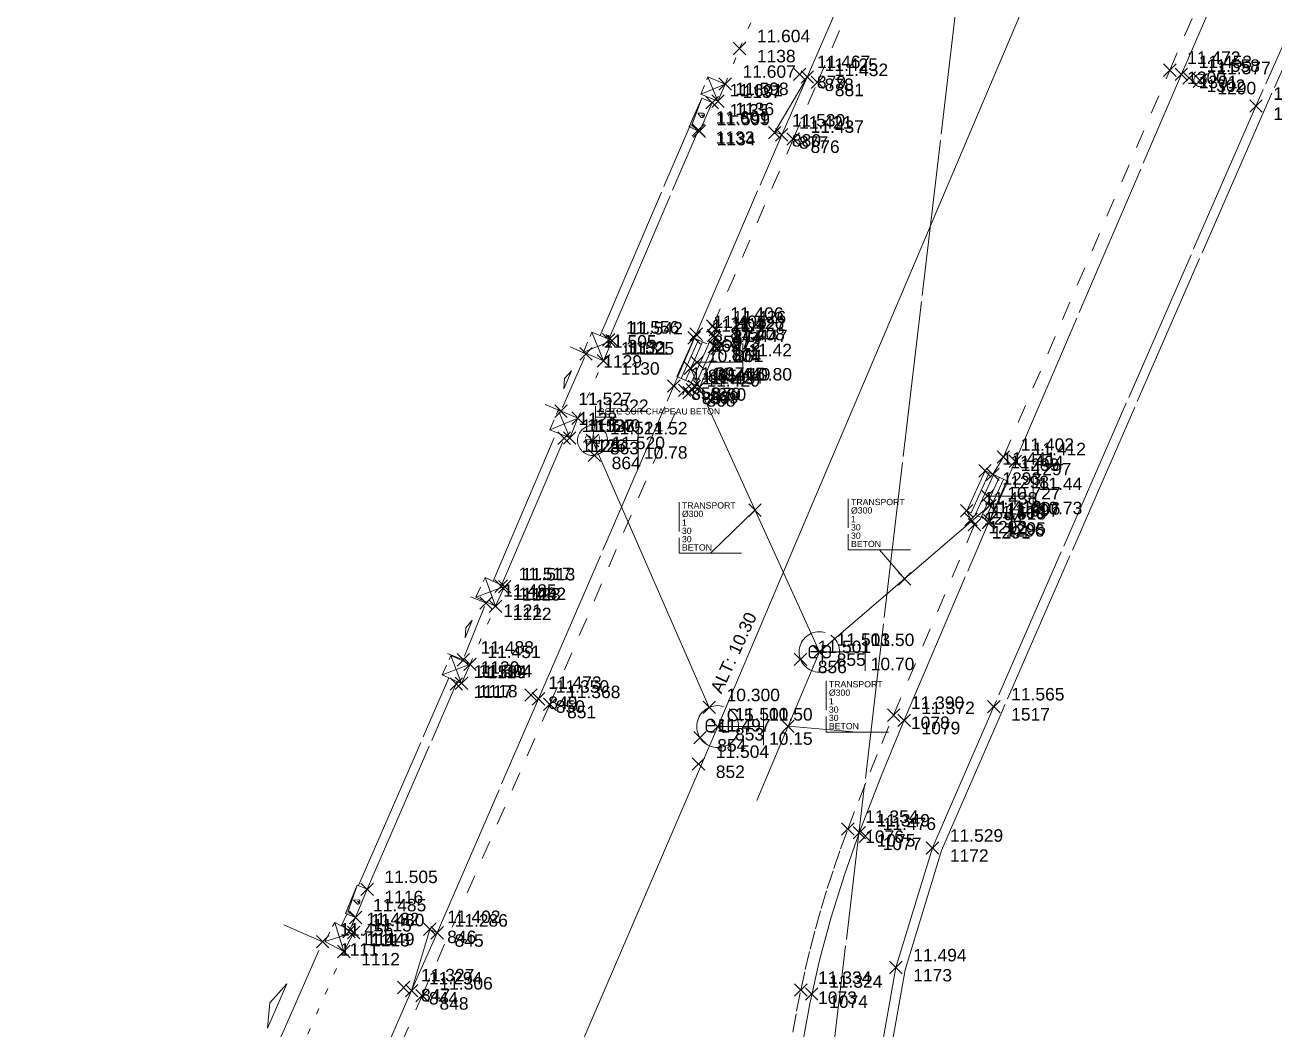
# Model space of a CAD drawing. Header units: metres. Extents: x 1224602 to 1224842, y 7187490 to 7187733.
# Drawn here: x 1224708.52 to 1224728.54, y 7187619.05 to 7187635.15 of the extents above; entities that cross this region are included whole.
import ezdxf
from ezdxf.enums import TextEntityAlignment as Align

# ---------------------------------------------------------------- set-up
doc = ezdxf.new("R2010")
doc.units = ezdxf.units.M
doc.header["$PDMODE"] = 3
doc.header["$PDSIZE"] = 0.1
for name, pattern in [('LL_0822', [2.5, 2.5, 0]), ('LL_0824', [0.35, 0.1, -0.25]), ('LL_0829', [0.6, 0.3, -0.3]), ('SL_1146', [2.5, 2.5, 0]), ('Socle_Continu', [2.5, 2.5, 0]), ('YL_2901', [2.5, 2.5, 0])]:
    doc.linetypes.add(name, pattern=pattern)
for name, color, linetype, lineweight in [('CLOTU_SCS', 212, 'Socle_Continu', 13), ('EAUPO_SCS', 140, 'Socle_Continu', 13), ('GAZFL_SCS', 40, 'Socle_Continu', 13), ('SIGTA_SCI', 7, 'Socle_Continu', 13), ('SIGTM_SCI', 1, 'Socle_Continu', 13), ('SIGTO_SCI', 255, 'Socle_Continu', 13), ('VOIRI_SCS', 7, 'Socle_Continu', 13)]:
    doc.layers.add(name, color=color, linetype=linetype, lineweight=lineweight)
for name, color, linetype, lineweight, true_color in [('EAUPL_PSI', 5, 'Socle_Continu', 13, 0x0000ff), ('EAUPL_SCI', 5, 'Socle_Continu', 13, 0x0000ff), ('EAUPL_SCS', 5, 'Socle_Continu', 13, 0x0000ff), ('EAUPL_SCT', 5, 'Socle_Continu', 13, 0x0000ff), ('EAUUS_PSI', 7, 'Socle_Continu', 13, 0x7f3f00), ('EAUUS_SCI', 7, 'Socle_Continu', 13, 0x7f3f00), ('EAUUS_SCS', 7, 'Socle_Continu', 13, 0x7f3f00), ('EAUUS_SCT', 7, 'Socle_Continu', 13, 0x7f3f00), ('SIGTS_PSS', 7, 'Socle_Continu', 13, 0x9966cc)]:
    doc.layers.add(name, color=color, linetype=linetype, lineweight=lineweight, true_color=true_color)
doc.styles.add('Reseaux', font='arial.ttf')
doc.styles.get("Standard").update_dxf_attribs({"font": 'arial.ttf'})
doc.linetypes.add('BL_0101', pattern='A,3,-0.2,0.2,-0.381,["ep",Standard,S=0.254,R=0,X=-0.2,Y=-0.1],-0.381,0.2,-0.2', length=4.562)
doc.linetypes.add('CL_0181', pattern='A,3,-0.15,0.4,-0.381,["eu",Standard,S=0.254,R=0,X=-0.2,Y=-0.1],-0.381,0.4,-0.15', length=4.862)

# ---------------------------------------------------------------- blocks, each defined once
blk = doc.blocks.new('YP_1521')
at = {"layer": 'SIGTO_SCI', "color": 7, "linetype": 'Socle_Continu'}
blk.add_point((0, 0), dxfattribs=at)
at = {"layer": 'SIGTA_SCI', "linetype": 'Socle_Continu'}
blk.add_attdef('ALT', (0.278, 0.099), '', height=0.2, dxfattribs=at)
at = {"layer": 'SIGTA_SCI', "linetype": 'Socle_Continu', "flags": 9}
blk.add_attdef('CALQUE_ALT', (1.69, -1.18), '', height=0.2, dxfattribs=at)
at = {"layer": 'SIGTM_SCI', "linetype": 'Socle_Continu'}
blk.add_attdef('MAT', (0.278, -0.223), '', height=0.2, dxfattribs=at)
at = {"layer": 'SIGTM_SCI', "linetype": 'Socle_Continu', "flags": 9}
blk.add_attdef('CALQUE_MAT', (1.69, -1.501), '', height=0.2, dxfattribs=at)
at = {"layer": 'SIGTO_SCI', "linetype": 'Socle_Continu', "flags": 9}
for tag, p in [('ID', (1.69, 0.105)), ('NATURE', (1.69, -0.216)), ('FAMILLE', (1.69, -0.538)), ('CALQUE', (1.69, -0.859)), ('PCRS', (1.69, -1.823))]:
    blk.add_attdef(tag, p, '', height=0.2, dxfattribs=at)
blk = doc.blocks.new('LP_0842')
at = {"layer": 'VOIRI_SCS', "linetype": 'Socle_Continu', "flags": 128}
blk.add_lwpolyline([(1, 0), (1, 0.5), (0, 0)], dxfattribs=at)
at = {"layer": 'VOIRI_SCS', "linetype": 'Socle_Continu', "flags": 9}
for tag, p in [('ID', (1.488, 0.614)), ('NATURE', (1.488, 0.292)), ('FAMILLE', (1.488, -0.029)), ('CALQUE', (1.488, -0.35)), ('PCRS', (1.488, -0.672))]:
    blk.add_attdef(tag, p, '', height=0.2, dxfattribs=at)
blk = doc.blocks.new('CP_0161')
at = {"layer": 'EAUUS_SCS', "linetype": 'Socle_Continu', "const_width": 0.0333, "flags": 128}
for points in [[(-0.071, -0.125), (-0.195, -0.125, -0.405328), (-0.27, -0.05), (-0.27, 0.075, -0.999132), (-0.071, 0.075), (-0.071, 0.025), (-0.245, 0.025)], [(0.054, 0.175), (0.054, -0.038, 0.410802), (0.141, -0.125), (0.253, -0.125), (0.253, 0.175)]]:
    blk.add_lwpolyline(points, format="xyb", dxfattribs=at)
at = {"layer": 'EAUUS_SCS', "linetype": 'Socle_Continu'}
blk.add_circle((0, 0), 0.5, dxfattribs=at)
at = {"layer": 'EAUUS_SCS', "linetype": 'Socle_Continu', "flags": 9}
for tag, p in [('ID', (0.989, 0.577)), ('NATURE', (0.989, 0.255)), ('FAMILLE', (0.989, -0.066)), ('CALQUE', (0.989, -0.387)), ('PCRS', (0.989, -0.709)), ('TYPE', (0.989, -1.03))]:
    blk.add_attdef(tag, p, '', height=0.2, dxfattribs=at)
blk = doc.blocks.new('BP_0081')
at = {"layer": 'EAUPL_SCS', "linetype": 'Socle_Continu', "const_width": 0.0333, "flags": 128}
for points in [[(-0.051, -0.144), (-0.176, -0.144, -0.424), (-0.251, -0.069), (-0.251, 0.056, -0.997785), (-0.051, 0.056), (-0.051, 0.006), (-0.226, 0.006)], [(0.073, -0.295), (0.073, 0.156), (0.186, 0.156, -0.410802), (0.273, 0.068), (0.273, -0.062, -0.396178), (0.186, -0.144), (0.098, -0.144)]]:
    blk.add_lwpolyline(points, format="xyb", dxfattribs=at)
at = {"layer": 'EAUPL_SCS', "linetype": 'Socle_Continu'}
blk.add_circle((0, 0), 0.5, dxfattribs=at)
at = {"layer": 'EAUPL_SCS', "linetype": 'Socle_Continu', "flags": 9}
for tag, p in [('ID', (0.931, 0.67)), ('NATURE', (0.931, 0.348)), ('FAMILLE', (0.931, 0.027)), ('CALQUE', (0.931, -0.294)), ('PCRS', (0.931, -0.615)), ('TYPE', (0.931, -0.937))]:
    blk.add_attdef(tag, p, '', height=0.2, dxfattribs=at)
blk = doc.blocks.new('BP_0089')
at = {"layer": 'EAUPL_SCS', "linetype": 'Socle_Continu'}
for p, q in [((1, 0.813), (-0.001, 0.812)), ((0, 0.625), (1, 0.626)), ((1, 0.376), (0, 0.375)), ((0, 0.187), (1, 0.188))]:
    blk.add_line(p, q, dxfattribs=at)
at = {"layer": 'EAUPL_SCS', "linetype": 'Socle_Continu', "flags": 128}
blk.add_lwpolyline([(0, 0), (-0.001, 1), (0.999, 1), (1, 0.001)], close=True, dxfattribs=at)
at = {"layer": 'EAUPL_SCS', "linetype": 'Socle_Continu', "flags": 9}
for tag, p in [('ID', (1.216, 0.998)), ('NATURE', (1.216, 0.676)), ('FAMILLE', (1.216, 0.355)), ('CALQUE', (1.216, 0.034)), ('PCRS', (1.216, -0.287))]:
    blk.add_attdef(tag, p, '', height=0.2, dxfattribs=at)
blk = doc.blocks.new('CP_0162')
at = {"layer": 'EAUUS_SCS', "linetype": 'Socle_Continu', "const_width": 0.025, "flags": 128}
for points in [[(-0.063, -0.111), (-0.174, -0.111, -0.405328), (-0.241, -0.045), (-0.241, 0.067, -0.999132), (-0.063, 0.067), (-0.063, 0.022), (-0.218, 0.022)], [(0.048, 0.155), (0.048, -0.034, 0.410802), (0.125, -0.111), (0.225, -0.111), (0.225, 0.155)]]:
    blk.add_lwpolyline(points, format="xyb", dxfattribs=at)
at = {"layer": 'EAUUS_SCS', "linetype": 'Socle_Continu'}
blk.add_circle((0, 0), 0.5, dxfattribs=at)
at = {"layer": 'EAUUS_SCS', "linetype": 'Socle_Continu', "flags": 9}
for tag, p in [('ID', (0.918, 0.522)), ('NATURE', (0.918, 0.2)), ('FAMILLE', (0.918, -0.121)), ('CALQUE', (0.918, -0.442)), ('PCRS', (0.918, -0.763))]:
    blk.add_attdef(tag, p, '', height=0.2, dxfattribs=at)
blk = doc.blocks.new('LP_0841')
at = {"layer": 'VOIRI_SCS', "linetype": 'Socle_Continu', "flags": 128}
blk.add_lwpolyline([(0, 0), (0, 0.5), (1, 0)], dxfattribs=at)
at = {"layer": 'VOIRI_SCS', "linetype": 'Socle_Continu', "flags": 9}
for tag, p in [('ID', (1.428, 0.548)), ('NATURE', (1.428, 0.227)), ('FAMILLE', (1.428, -0.095)), ('CALQUE', (1.428, -0.416)), ('PCRS', (1.428, -0.737))]:
    blk.add_attdef(tag, p, '', height=0.2, dxfattribs=at)
blk = doc.blocks.new('SP_1161')
at = {"layer": 'CLOTU_SCS', "linetype": 'Socle_Continu'}
for p, q in [((0, 0), (0, 0.2745)), ((1, 0.2745), (1, 0)), ((0.5, 0.1545), (0.3438, 0.103)), ((0.3438, 0.103), (0.6563, 0.103)), ((0.6563, 0.103), (0.5, 0.1545)), ((0.0625, 0), (0.9375, 0))]:
    blk.add_line(p, q, dxfattribs=at)
at = {"layer": 'CLOTU_SCS', "linetype": 'Socle_Continu', "flags": 9}
for tag, p in [('ID', (1.3598, 0.3853)), ('NATURE', (1.3598, 0.0641)), ('FAMILLE', (1.3598, -0.2572)), ('CALQUE', (1.3598, -0.5785)), ('PCRS', (1.3598, -0.8998))]:
    blk.add_attdef(tag, p, '', height=0.2, dxfattribs=at)
blk = doc.blocks.new('SP_1162')
at = {"layer": 'CLOTU_SCS', "linetype": 'Socle_Continu'}
for p, q in [((0, 0), (1, 1)), ((0, 1), (1, 0))]:
    blk.add_line(p, q, dxfattribs=at)
at = {"layer": 'CLOTU_SCS', "linetype": 'Socle_Continu', "flags": 128}
blk.add_lwpolyline([(1, 0), (0, 0), (0, 1), (1, 1)], close=True, dxfattribs=at)
at = {"layer": 'CLOTU_SCS', "linetype": 'Socle_Continu', "flags": 9}
for tag, p in [('NATURE', (1.089, -0.022)), ('ID', (1.089, 0.299)), ('CALQUE', (1.089, -0.665)), ('FAMILLE', (1.089, -0.344)), ('PCRS', (1.089, -0.986))]:
    blk.add_attdef(tag, p, '', height=0.2, dxfattribs=at)
blk = doc.blocks.new('JP_0703')
at = {"layer": 'GAZFL_SCS', "linetype": 'Socle_Continu'}
blk.add_hatch(color=256, dxfattribs=at).paths.add_polyline_path([(0, 0), (0, 0.359), (1, 0.359), (0.088, 0.3)])
h = blk.add_hatch(color=256, dxfattribs=at)
edge = h.paths.add_edge_path()
edge.add_line((0.505, 0.179), (0.471, 0.106))
edge.add_line((0.471, 0.106), (0.471, 0.096))
edge.add_ellipse((0.505, 0.099), major_axis=(-0.0336, 0), ratio=0.758629, start_angle=5.446, end_angle=174.554)
edge.add_line((0.538, 0.096), (0.538, 0.106))
edge.add_line((0.538, 0.106), (0.505, 0.179))
at = {"layer": 'GAZFL_SCS', "linetype": 'Socle_Continu', "flags": 128}
blk.add_lwpolyline([(0, 0.359), (0, 0), (1, 0), (1, 0.359)], close=True, dxfattribs=at)
at = {"layer": 'GAZFL_SCS', "linetype": 'Socle_Continu'}
blk.add_lwpolyline([(0, 0), (0, 0.359), (1, 0.359), (0.088, 0.3)], close=True, dxfattribs=at)
blk.add_lwpolyline([(0.578, 0.106), (0.578, 0.124), (0.505, 0.281), (0.432, 0.124), (0.432, 0.106, 0.066358), (0.436, 0.095, 0.1059), (0.452, 0.076, 0.086348), (0.476, 0.064, 0.076263), (0.505, 0.059, 0.076263), (0.534, 0.064, 0.086348), (0.557, 0.076, 0.1059), (0.574, 0.095, 0.066358)], format="xyb", close=True, dxfattribs=at)
at = {"layer": 'GAZFL_SCS', "linetype": 'Socle_Continu', "flags": 9}
for tag, p in [('ID', (1.013, 0.696)), ('NATURE', (1.013, 0.374)), ('FAMILLE', (1.013, 0.053)), ('CALQUE', (1.013, -0.268)), ('PCRS', (1.013, -0.589))]:
    blk.add_attdef(tag, p, '', height=0.2, dxfattribs=at)
blk = doc.blocks.new('AP_0001')
at = {"layer": 'EAUPO_SCS', "linetype": 'Socle_Continu'}
blk.add_line((0.113, 0.113), (-0.113, -0.113), dxfattribs=at)
blk.add_circle((0, 0), 0.1, dxfattribs=at)
at = {"layer": 'EAUPO_SCS', "linetype": 'Socle_Continu', "flags": 9}
for tag, p in [('ID', (0.809, 0.507)), ('NATURE', (0.809, 0.186)), ('FAMILLE', (0.809, -0.135)), ('CALQUE', (0.809, -0.456)), ('PCRS', (0.809, -0.778))]:
    blk.add_attdef(tag, p, '', height=0.2, dxfattribs=at)
blk = doc.blocks.new('*U52')
at = {"layer": 'EAUPL_PSI', "linetype": 'Socle_Continu'}
blk.add_line((0.733, 0), (0, 0), dxfattribs=at)
at = {"layer": 'EAUPL_PSI', "linetype": 'Socle_Continu', "flags": 128}
blk.add_lwpolyline([(0.733, -0.3), (0.733, 0.3)], dxfattribs=at)
at = {"layer": 'EAUPL_PSI', "linetype": 'Socle_Continu'}
blk.add_point((0, 0), dxfattribs=at)
for tag, p in [('TAMPON', (0.824, 0.196)), ('RADIER', (0.824, -0.192))]:
    blk.add_attdef(tag, text='', height=0.2, dxfattribs=at).set_placement(p, align=Align.MIDDLE_LEFT)
at = {"layer": 'EAUPL_PSI', "linetype": 'Socle_Continu', "style": 'Reseaux', "flags": 9}
for tag, p in [('ID', (2.428, 0.07)), ('NATURE', (2.428, -0.251))]:
    blk.add_attdef(tag, p, '', height=0.2, dxfattribs=at)
at = {"layer": 'EAUPL_PSI', "linetype": 'Socle_Continu', "flags": 9}
for tag, p in [('FAMILLE', (2.428, -0.573)), ('CALQUE', (2.428, -0.894))]:
    blk.add_attdef(tag, p, '', height=0.2, dxfattribs=at)
blk = doc.blocks.new('*U76')
at = {"layer": 'EAUPL_SCI', "linetype": 'Socle_Continu'}
blk.add_line((-1.43, -1.383), (0, 0), dxfattribs=at)
at = {"layer": 'EAUPL_SCI', "linetype": 'Socle_Continu', "flags": 128}
blk.add_lwpolyline([(-0.43, -1.383), (-2.43, -1.383), (-2.43, 0.256)], dxfattribs=at)
at = {"layer": 'EAUPL_SCI', "linetype": 'Socle_Continu'}
blk.add_point((0, 0), dxfattribs=at)
at = {"layer": 'EAUPL_SCI', "linetype": 'Socle_Continu', "flags": 9}
for tag, p in [('ID', (2.47, 1.418)), ('NATURE', (2.47, 1.097)), ('FAMILLE', (2.47, 0.776)), ('CALQUE', (2.47, 0.454))]:
    blk.add_attdef(tag, p, '', height=0.2, dxfattribs=at)
at = {"layer": 'EAUPL_SCI', "linetype": 'Socle_Continu'}
for tag, p in [('TYPE', (-2.342, 0.05)), ('DIAM', (-2.342, -0.22)), ('NBR', (-2.342, -0.498)), ('LARG', (-2.342, -0.764)), ('HAUT', (-2.342, -1.03)), ('MATER', (-2.342, -1.296))]:
    blk.add_attdef(tag, p, '', height=0.2, dxfattribs=at)
blk = doc.blocks.new('*U77')
at = {"layer": 'EAUPL_SCI', "linetype": 'Socle_Continu'}
blk.add_line((-0.809, 0.93), (0, 0), dxfattribs=at)
at = {"layer": 'EAUPL_SCI', "linetype": 'Socle_Continu', "flags": 128}
blk.add_lwpolyline([(0.191, 0.93), (-1.809, 0.93), (-1.809, 2.568)], dxfattribs=at)
at = {"layer": 'EAUPL_SCI', "linetype": 'Socle_Continu'}
blk.add_point((0, 0), dxfattribs=at)
for tag, p in [('TYPE', (-1.72, 2.363)), ('DIAM', (-1.72, 2.093)), ('NBR', (-1.72, 1.815)), ('LARG', (-1.72, 1.549)), ('HAUT', (-1.72, 1.283)), ('MATER', (-1.72, 1.017))]:
    blk.add_attdef(tag, p, '', height=0.2, dxfattribs=at)
at = {"layer": 'EAUPL_SCI', "linetype": 'Socle_Continu', "flags": 9}
for tag, p in [('ID', (2.47, 1.418)), ('NATURE', (2.47, 1.097)), ('FAMILLE', (2.47, 0.776)), ('CALQUE', (2.47, 0.454))]:
    blk.add_attdef(tag, p, '', height=0.2, dxfattribs=at)
blk = doc.blocks.new('*U78')
at = {"layer": 'EAUPL_SCI', "linetype": 'Socle_Continu'}
blk.add_line((2.22, -0.185), (0, 0), dxfattribs=at)
at = {"layer": 'EAUPL_SCI', "linetype": 'Socle_Continu', "flags": 128}
blk.add_lwpolyline([(3.22, -0.185), (1.22, -0.185), (1.22, 1.454)], dxfattribs=at)
at = {"layer": 'EAUPL_SCI', "linetype": 'Socle_Continu'}
blk.add_point((0, 0), dxfattribs=at)
at = {"layer": 'EAUPL_SCI', "linetype": 'Socle_Continu', "flags": 9}
for tag, p in [('ID', (2.47, 1.418)), ('NATURE', (2.47, 1.097)), ('FAMILLE', (2.47, 0.776)), ('CALQUE', (2.47, 0.454))]:
    blk.add_attdef(tag, p, '', height=0.2, dxfattribs=at)
at = {"layer": 'EAUPL_SCI', "linetype": 'Socle_Continu'}
for tag, p in [('TYPE', (1.309, 1.249)), ('DIAM', (1.309, 0.978)), ('NBR', (1.309, 0.7)), ('LARG', (1.309, 0.434)), ('HAUT', (1.309, 0.168)), ('MATER', (1.309, -0.097))]:
    blk.add_attdef(tag, p, '', height=0.2, dxfattribs=at)
blk = doc.blocks.new('*U83')
at = {"layer": 'EAUUS_SCI', "linetype": 'Socle_Continu'}
blk.add_line((0.091, 0.743), (0, 0), dxfattribs=at)
at = {"layer": 'EAUUS_SCI', "linetype": 'Socle_Continu', "flags": 128}
blk.add_lwpolyline([(0.764, 0.743), (0.091, 0.743), (0.091, 1.1)], dxfattribs=at)
at = {"layer": 'EAUUS_SCI', "linetype": 'Socle_Continu'}
blk.add_point((0, 0), dxfattribs=at)
blk.add_attdef('TXT', (0.179, 0.83), '', height=0.2, dxfattribs=at)
at = {"layer": 'EAUUS_SCI', "linetype": 'Socle_Continu', "flags": 9}
for tag, p in [('NATURE', (1.967, -0.177)), ('ID', (1.967, 0.144)), ('FAMILLE', (1.967, -0.499)), ('CALQUE', (1.967, -0.82)), ('PCRS', (1.967, -1.141))]:
    blk.add_attdef(tag, p, '', height=0.2, dxfattribs=at)
blk = doc.blocks.new('CP_2101')
at = {"layer": 'EAUUS_PSI', "linetype": 'Socle_Continu'}
blk.add_line((0.733, 0), (0, 0), dxfattribs=at)
at = {"layer": 'EAUUS_PSI', "linetype": 'Socle_Continu', "flags": 128}
blk.add_lwpolyline([(0.733, -0.3), (0.733, 0.3)], dxfattribs=at)
at = {"layer": 'EAUUS_PSI', "linetype": 'Socle_Continu'}
blk.add_point((0, 0), dxfattribs=at)
at = {"layer": 'EAUUS_PSI', "linetype": 'Socle_Continu', "style": 'Reseaux', "flags": 9}
for tag, p in [('ID', (2.525, 0.541)), ('NATURE', (2.525, 0.22))]:
    blk.add_attdef(tag, p, '', height=0.2, dxfattribs=at)
at = {"layer": 'EAUUS_PSI', "linetype": 'Socle_Continu'}
for tag, p in [('TAMPON', (0.824, 0.196)), ('RADIER', (0.824, -0.192))]:
    blk.add_attdef(tag, text='', height=0.2, dxfattribs=at).set_placement(p, align=Align.MIDDLE_LEFT)
at = {"layer": 'EAUUS_PSI', "linetype": 'Socle_Continu', "flags": 9}
for tag, p in [('FAMILLE', (2.525, -0.101)), ('CALQUE', (2.525, -0.423))]:
    blk.add_attdef(tag, p, '', height=0.2, dxfattribs=at)
blk = doc.blocks.new('CP_0169')
at = {"layer": 'EAUUS_SCI', "linetype": 'Socle_Continu'}
blk.add_point((0, 0), dxfattribs=at)
at = {"layer": 'EAUUS_SCI', "linetype": 'Socle_Continu', "insert": (0.268, 0.01), "char_height": 0.2, "attachment_point": 4}
blk.add_mtext_dynamic_manual_height_columns('\\pxql;ALT:', width=0.46273, gutter_width=1, heights=[0], dxfattribs=at)
at = {"layer": 'EAUUS_SCI', "linetype": 'Socle_Continu', "style": 'Reseaux', "flags": 9}
for tag, p in [('ID', (2.066, 0.187)), ('NATURE', (2.066, -0.134))]:
    blk.add_attdef(tag, p, '', height=0.2, dxfattribs=at)
at = {"layer": 'EAUUS_SCI', "linetype": 'Socle_Continu'}
blk.add_attdef('ALT', text='', height=0.2, dxfattribs=at).set_placement((0.952, 0.01), align=Align.MIDDLE_LEFT)
at = {"layer": 'EAUUS_SCI', "linetype": 'Socle_Continu', "flags": 9}
for tag, p in [('FAMILLE', (2.066, -0.456)), ('CALQUE', (2.066, -0.777)), ('TYPE', (2.066, -1.098))]:
    blk.add_attdef(tag, p, '', height=0.2, dxfattribs=at)

msp = doc.modelspace()

# ---------------------------------------------------------------- linework, layer by layer
at = {"layer": 'CLOTU_SCS', "linetype": 'SL_1146'}
for points in [[(1224732.462, 7187643.45, 11.677), (1224732.455, 7187643.435, 11.678), (1224730.48, 7187638.869, 11.654), (1224728.251, 7187633.85, 11.672), (1224724.049, 7187624.222, 11.565), (1224723.066, 7187621.957, 11.529)], [(1224732.6, 7187643.391, 11.69), (1224730.617, 7187638.809, 11.654), (1224728.388, 7187633.789, 11.671), (1224724.186, 7187624.162, 11.565), (1224723.209, 7187621.913, 11.529)], [(1224717.74, 7187630.169, 11.528), (1224719.174, 7187633.526, 11.576)], [(1224717.878, 7187630.111, 11.556), (1224719.312, 7187633.467, 11.601)], [(1224716.022, 7187626.232, 11.49), (1224717.038, 7187628.617, 11.527)], [(1224716.158, 7187626.168, 11.517), (1224717.177, 7187628.56, 11.532)], [(1224713.865, 7187621.354, 11.482), (1224715.312, 7187624.685, 11.479)], [(1224714.002, 7187621.294, 11.505), (1224715.448, 7187624.623, 11.502)], [(1224723.066, 7187621.957, 11.529), (1224722.479, 7187620.039, 11.494), (1224722.152, 7187618.186, 11.499), (1224722.033, 7187616.042, 11.463), (1224722.196, 7187614.029, 11.408), (1224722.681, 7187612.241, 11.384), (1224723.413, 7187610.448, 11.339), (1224725.677, 7187607.193, 11.287), (1224727.086, 7187605.769, 11.286), (1224728.708, 7187604.639, 11.324), (1224730.487, 7187603.609, 11.311), (1224730.97, 7187603.463, 11.345)], [(1224723.209, 7187621.913, 11.529), (1224722.625, 7187620.004, 11.495), (1224722.301, 7187618.169, 11.497), (1224722.183, 7187616.044, 11.46), (1224722.345, 7187614.055, 11.42), (1224722.823, 7187612.289, 11.382), (1224723.546, 7187610.52, 11.342), (1224725.792, 7187607.289, 11.291), (1224727.183, 7187605.884, 11.302), (1224728.789, 7187604.766, 11.322), (1224730.562, 7187603.739, 11.321), (1224730.999, 7187603.61, 11.324)], [(1224713.586, 7187620.705, 11.473), (1224713.683, 7187620.906, 11.483)], [(1224713.719, 7187620.636, 11.482), (1224713.818, 7187620.841, 11.485)]]:
    msp.add_polyline3d(points, dxfattribs=at)
at = {"layer": 'EAUPL_SCT', "linetype": 'BL_0101'}
for points in [[(1224719.187, 7187629.647, 10.804), (1224721.252, 7187625.098, 10.7)], [(1224723.986, 7187627.444, 10.727), (1224721.252, 7187625.098, 10.7)], [(1224721.252, 7187625.098, 10.7), (1224720.248, 7187622.716, 10.7)]]:
    msp.add_polyline3d(points, dxfattribs=at)
at = {"layer": 'EAUUS_SCT', "linetype": 'CL_0181'}
for points in [[(1224735.705, 7187661.766, 10.49), (1224719.622, 7187623.902, 10.15)], [(1224717.616, 7187628.489, 10.78), (1224719.487, 7187624.21, 10.3)], [(1224719.622, 7187623.902, 10.15), (1224708.517, 7187598.069, 9.97)]]:
    msp.add_polyline3d(points, dxfattribs=at)
at = {"layer": 'SIGTS_PSS', "linetype": 'YL_2901'}
msp.add_polyline3d([(1224718.643, 7187594.665, 11.273), (1224724.194, 7187641.786, 11.605), (1224743.464, 7187686.347, 12.019), (1224774.759, 7187705.496, 12.369), (1224807.6, 7187693.028, 12.688), (1224838.124, 7187643.847, 11.839), (1224818.746, 7187610.542, 11.62), (1224772.174, 7187599.12, 11.427)], close=True, dxfattribs=at)
at = {"layer": 'VOIRI_SCS', "linetype": 'LL_0822'}
for points in [[(1224720.97, 7187618.755, 11.315), (1224721.097, 7187619.459, 11.323), (1224721.256, 7187620.156, 11.372), (1224721.443, 7187620.845, 11.401), (1224721.656, 7187621.527, 11.412), (1224721.892, 7187622.201, 11.349), (1224722.242, 7187623.106, 11.361), (1224722.611, 7187624.003, 11.372), (1224723.962, 7187627.17, 11.397), (1224724.393, 7187628.153, 11.412), (1224727.055, 7187634.359, 11.453), (1224730.809, 7187643.029, 11.513)], [(1224713.898, 7187617.802, 11.268), (1224714.715, 7187619.67, 11.294), (1224715.126, 7187620.596, 11.286), (1224716.749, 7187624.346, 11.35), (1224718.919, 7187629.362, 11.397), (1224719.276, 7187630.193, 11.405), (1224720.648, 7187633.389, 11.421), (1224721.058, 7187634.314, 11.425), (1224722.076, 7187636.668, 11.442)]]:
    msp.add_polyline3d(points, dxfattribs=at)
at = {"layer": 'VOIRI_SCS', "linetype": 'LL_0829'}
for points in [[(1224724.034, 7187627.945, 11.404), (1224724.202, 7187628.224, 11.402), (1224726.87, 7187634.426, 11.472), (1224730.625, 7187643.104, 11.527)], [(1224719.567, 7187629.995, 11.408), (1224719.57, 7187630.138, 11.427), (1224719.557, 7187630.174, 11.426), (1224719.588, 7187630.267, 11.426), (1224719.545, 7187630.324, 11.406), (1224720.833, 7187633.321, 11.437), (1224721.222, 7187634.231, 11.432), (1224722.181, 7187636.487, 11.45)], [(1224714.059, 7187617.711, 11.287), (1224714.884, 7187619.587, 11.306), (1224716.93, 7187624.259, 11.368), (1224719.092, 7187629.291, 11.405), (1224719.165, 7187629.254, 11.42), (1224719.215, 7187629.302, 11.424), (1224719.249, 7187629.358, 11.415)], [(1224720.826, 7187619.001, 11.324), (1224720.886, 7187619.341, 11.329), (1224720.954, 7187619.679, 11.334), (1224721.026, 7187620.007, 11.336), (1224721.105, 7187620.334, 11.339), (1224721.19, 7187620.66, 11.341), (1224721.281, 7187620.984, 11.344), (1224721.379, 7187621.306, 11.347), (1224721.483, 7187621.626, 11.349), (1224721.593, 7187621.944, 11.352), (1224721.709, 7187622.26, 11.354), (1224721.886, 7187622.719, 11.363), (1224722.067, 7187623.176, 11.372), (1224722.252, 7187623.632, 11.381), (1224722.442, 7187624.086, 11.39), (1224723.739, 7187627.14, 11.4), (1224723.683, 7187627.222, 11.418), (1224723.615, 7187627.362, 11.438)]]:
    msp.add_polyline3d(points, dxfattribs=at)
at = {"layer": 'VOIRI_SCS', "linetype": 'LL_0824'}
for points in [[(1224719.742, 7187634.203, 11.607), (1224719.972, 7187634.773, 11.604), (1224720.954, 7187637.028, 11.504)], [(1224717.382, 7187628.846, 11.522), (1224717.792, 7187629.766, 11.525)], [(1224715.652, 7187624.901, 11.451), (1224716.059, 7187625.831, 11.482)], [(1224712.629, 7187618.01, 11.426), (1224713.629, 7187620.296, 11.449)]]:
    msp.add_polyline3d(points, dxfattribs=at)

# ---------------------------------------------------------------- block references
at = {"layer": 'CLOTU_SCS', "color": 6, "linetype": 'Socle_Continu'}
for p, xscale, yscale, rotation in [((1224719.627, 7187633.927, 11.598), 0.2989850785439317, 0.2989850785439317, 67.37354576288406), ((1224717.792, 7187629.766, 11.525), 0.3505801701874347, 0.3505801701874347, 67.1112015683436), ((1224717.25, 7187628.529, 11.54), 0.3438325543948544, 0.3438325543948544, 67.42224334043819), ((1224716.059, 7187625.831, 11.482), 0.3473731404078684, 0.3473731404078684, 64.90300267267311), ((1224715.514, 7187624.594, 11.504), 0.33672441892102, 0.33672441892102, 65.69307956826059), ((1224713.629, 7187620.296, 11.449), 0.3435253291688364, 0.3435253291688364, 62.5927262094818)]:
    msp.add_blockref('SP_1162', p, dxfattribs=dict(at, xscale=xscale, yscale=yscale, rotation=rotation))
at = {"layer": 'CLOTU_SCS', "linetype": 'Socle_Continu'}
for p, xscale, yscale, rotation in [((1224717.111, 7187628.958, 11.527), 1.002513860222975, 1.002513860222975, 66.59385125589922), ((1224715.543, 7187624.972, 11.488), 0.9824214907320802, 0.9824214907320802, 68.24363222325776), ((1224712.298, 7187618.188, 11.437), 2.471633995997203, 2.471633995997203, 66.37278453491494)]:
    msp.add_blockref('SP_1161', p, dxfattribs=dict(at, xscale=xscale, yscale=yscale, rotation=rotation))
at = {"layer": 'EAUPL_PSI', "linetype": 'Socle_Continu'}
for p, values in [((1224719.29, 7187629.742, 11.42), {'TAMPON': '11.42', 'RADIER': '10.80'}), ((1224723.944, 7187627.598, 11.44), {'TAMPON': '11.44', 'RADIER': '10.73'})]:
    msp.add_blockref('*U52', p, dxfattribs=at).add_auto_attribs(values)
ref = msp.add_blockref('*U52', (1224721.252, 7187625.098, 11.503), dxfattribs=at)
ref.add_attrib('TAMPON', '11.50', dxfattribs={"linetype": 'Socle_Continu', "height": 0.2}).set_placement((1224722.076, 7187625.293), align=Align.MIDDLE_LEFT)
ref.add_attrib('RADIER', '10.70', dxfattribs={"linetype": 'Socle_Continu', "height": 0.2}).set_placement((1224722.076, 7187624.906), align=Align.MIDDLE_LEFT)
at = {"layer": 'EAUPL_SCI', "linetype": 'Socle_Continu', "xscale": 0.5, "yscale": 0.5, "zscale": 0.5}
for name, p in [('*U76', (1224720.22, 7187627.372)), ('*U77', (1224722.619, 7187626.271)), ('*U78', (1224720.75, 7187623.907))]:
    msp.add_blockref(name, p, dxfattribs=at).add_auto_attribs({'TYPE': 'TRANSPORT', 'DIAM': 'Ø300', 'NBR': '1', 'LARG': '30', 'HAUT': '30', 'MATER': 'BETON'})
at = {"layer": 'EAUPL_SCS', "linetype": 'Socle_Continu'}
for p, xscale, yscale, rotation in [((1224719.335, 7187629.349, 11.449), 0.6773585249893079, 0.4024517521649634, 65.95578270240483), ((1224723.908, 7187628.001, 11.441), 0.7033985049434553, 0.4019200717597541, 245.3645442648215)]:
    msp.add_blockref('BP_0089', p, dxfattribs=dict(at, xscale=xscale, yscale=yscale, rotation=rotation))
at = {"layer": 'EAUPL_SCS', "linetype": 'Socle_Continu', "xscale": 0.649039076500121, "yscale": 0.649039076500121}
msp.add_blockref('BP_0081', (1224721.252, 7187625.098, 11.503), dxfattribs=at)
at = {"layer": 'EAUPO_SCS', "linetype": 'Socle_Continu'}
msp.add_blockref('AP_0001', (1224727.355, 7187634.26, 11.577), dxfattribs=at)
at = {"layer": 'EAUUS_PSI', "linetype": 'Socle_Continu'}
ref = msp.add_blockref('CP_2101', (1224717.616, 7187628.489, 11.524), dxfattribs=at)
ref.add_attrib('TAMPON', '11.52', dxfattribs={"linetype": 'Socle_Continu', "height": 0.2}).set_placement((1224718.439, 7187628.685), align=Align.MIDDLE_LEFT)
ref.add_attrib('RADIER', '10.78', dxfattribs={"linetype": 'Socle_Continu', "height": 0.2}).set_placement((1224718.439, 7187628.297), align=Align.MIDDLE_LEFT)
ref = msp.add_blockref('CP_2101', (1224719.622, 7187623.902, 11.5), dxfattribs=at)
ref.add_attrib('TAMPON', '11.50', dxfattribs={"linetype": 'Socle_Continu', "height": 0.2}).set_placement((1224720.445, 7187624.098), align=Align.MIDDLE_LEFT)
ref.add_attrib('RADIER', '10.15', dxfattribs={"linetype": 'Socle_Continu', "height": 0.2}).set_placement((1224720.445, 7187623.71), align=Align.MIDDLE_LEFT)
at = {"layer": 'EAUUS_SCI', "linetype": 'Socle_Continu'}
ref = msp.add_blockref('*U83', (1224717.616, 7187628.489, 11.524), dxfattribs=dict(at, xscale=0.5, yscale=0.5, zscale=0.5))
ref.add_attrib('TXT', 'COTE SUR CHAPEAU BETON', (1224717.705, 7187628.905), dxfattribs={"linetype": 'Socle_Continu', "height": 0.1})
ref = msp.add_blockref('CP_0169', (1224719.487, 7187624.21, 10.3), dxfattribs=dict(at, rotation=65.4596404428241))
ref.add_attrib('ALT', '10.30', dxfattribs={"linetype": 'Socle_Continu', "height": 0.2, "rotation": 65.4596}).set_placement((1224719.874, 7187625.08), align=Align.MIDDLE_LEFT)
at = {"layer": 'EAUUS_SCS', "linetype": 'Socle_Continu'}
for name, p, xscale, yscale in [('CP_0162', (1224717.616, 7187628.489, 11.524), 0.4798399955313896, 0.4798399955313896), ('CP_0161', (1224719.622, 7187623.902, 11.5), 0.6717688563853923, 0.6717688563853923)]:
    msp.add_blockref(name, p, dxfattribs=dict(at, xscale=xscale, yscale=yscale))
at = {"layer": 'GAZFL_SCS', "linetype": 'Socle_Continu'}
for p, xscale, yscale, rotation in [((1224719.328, 7187633.443, 11.599), 0.5047385946190577, 0.5047385946190577, 65.94378333272934), ((1224713.818, 7187620.841, 11.485), 0.4887471326475293, 0.4887471326475293, 67.80260838732212)]:
    msp.add_blockref('JP_0703', p, dxfattribs=dict(at, xscale=xscale, yscale=yscale, rotation=rotation))
at = {"layer": 'SIGTO_SCI', "linetype": 'Socle_Continu'}
for p, values in [((1224719.972, 7187634.773, 11.604), {'ALT': '11.604', 'MAT': '1138'}), ((1224726.87, 7187634.426, 11.472), {'ALT': '11.472', 'MAT': '1300'}), ((1224719.742, 7187634.203, 11.607), {'ALT': '11.607', 'MAT': '1137'}), ((1224720.935, 7187634.359, 11.467), {'ALT': '11.467', 'MAT': '879'}), ((1224721.058, 7187634.314, 11.425), {'ALT': '11.425', 'MAT': '878'}), ((1224721.222, 7187634.231, 11.432), {'ALT': '11.432', 'MAT': '881'}), ((1224727.055, 7187634.359, 11.453), {'ALT': '11.453', 'MAT': '1301'}), ((1224727.181, 7187634.299, 11.558), {'ALT': '11.558', 'MAT': '1302'}), ((1224727.355, 7187634.26, 11.577), {'ALT': '11.577', 'MAT': '1290'}), ((1224719.534, 7187633.904, 11.601), {'ALT': '11.601', 'MAT': '1135'}), ((1224719.627, 7187633.927, 11.598), {'ALT': '11.598', 'MAT': '1136'}), ((1224728.251, 7187633.85, 11.672), {'ALT': '11.672', 'MAT': '1516'}), ((1224719.312, 7187633.467, 11.601), {'ALT': '11.601', 'MAT': '1133'}), ((1224719.328, 7187633.443, 11.599), {'ALT': '11.599', 'MAT': '1134'}), ((1224720.534, 7187633.422, 11.53), {'ALT': '11.530', 'MAT': '880'}), ((1224720.648, 7187633.389, 11.421), {'ALT': '11.421', 'MAT': '877'}), ((1224720.833, 7187633.321, 11.437), {'ALT': '11.437', 'MAT': '876'}), ((1224719.545, 7187630.324, 11.406), {'ALT': '11.406', 'MAT': '875'}), ((1224719.588, 7187630.267, 11.426), {'ALT': '11.426', 'MAT': '874'}), ((1224717.874, 7187630.103, 11.556), {'ALT': '11.556', 'MAT': '1132'}), ((1224717.929, 7187630.089, 11.542), {'ALT': '11.542', 'MAT': '1131'}), ((1224719.245, 7187630.135, 11.401), {'ALT': '11.401', 'MAT': '862'}), ((1224719.276, 7187630.193, 11.405), {'ALT': '11.405', 'MAT': '859'}), ((1224719.557, 7187630.174, 11.426), {'ALT': '11.426', 'MAT': '873'}), ((1224719.567, 7187629.995, 11.408), {'ALT': '11.408', 'MAT': '871'}), ((1224719.57, 7187630.138, 11.427), {'ALT': '11.427', 'MAT': '872'}), ((1224717.51, 7187629.878, 11.505), {'ALT': '11.505', 'MAT': '1129'}), ((1224719.611, 7187629.968, 11.447), {'ALT': '11.447', 'MAT': '861'}), ((1224717.792, 7187629.766, 11.525), {'ALT': '11.525', 'MAT': '1130'}), ((1224719.187, 7187629.647, 10.804), {'ALT': '10.804', 'MAT': '865'}), ((1224718.919, 7187629.362, 11.397), {'ALT': '11.397', 'MAT': '858'}), ((1224719.092, 7187629.291, 11.405), {'ALT': '11.405', 'MAT': '857'}), ((1224719.165, 7187629.254, 11.42), {'ALT': '11.420', 'MAT': '868'}), ((1224719.215, 7187629.302, 11.424), {'ALT': '11.424', 'MAT': '869'}), ((1224719.249, 7187629.358, 11.415), {'ALT': '11.415', 'MAT': '870'}), ((1224719.335, 7187629.349, 11.449), {'ALT': '11.449', 'MAT': '860'}), ((1224717.111, 7187628.958, 11.527), {'ALT': '11.527', 'MAT': '1128'}), ((1224717.382, 7187628.846, 11.522), {'ALT': '11.522', 'MAT': '1127'}), ((1224717.162, 7187628.526, 11.533), {'ALT': '11.533', 'MAT': '1125'}), ((1224717.25, 7187628.529, 11.54), {'ALT': '11.540', 'MAT': '1126'}), ((1224717.616, 7187628.489, 11.524), {'ALT': '11.524', 'MAT': '863'}), ((1224717.644, 7187628.251, 11.52), {'ALT': '11.520', 'MAT': '864'}), ((1224724.202, 7187628.224, 11.402), {'ALT': '11.402', 'MAT': '1299'}), ((1224723.908, 7187628.001, 11.441), {'ALT': '11.441', 'MAT': '1293'}), ((1224724.393, 7187628.153, 11.412), {'ALT': '11.412', 'MAT': '1297'}), ((1224724.034, 7187627.945, 11.404), {'ALT': '11.404', 'MAT': '1298'}), ((1224723.986, 7187627.444, 10.727), {'ALT': '10.727', 'MAT': '1518'}), ((1224723.615, 7187627.362, 11.438), {'ALT': '11.438', 'MAT': '1294'}), ((1224723.683, 7187627.222, 11.418), {'ALT': '11.418', 'MAT': '1292'}), ((1224723.983, 7187627.2, 11.406), {'ALT': '11.406', 'MAT': '1295'}), ((1224723.739, 7187627.14, 11.4), {'ALT': '11.400', 'MAT': '1291'}), ((1224723.962, 7187627.17, 11.397), {'ALT': '11.397', 'MAT': '1296'}), ((1224716.151, 7187626.152, 11.517), {'ALT': '11.517', 'MAT': '1124'}), ((1224716.206, 7187626.146, 11.513), {'ALT': '11.513', 'MAT': '1123'}), ((1224715.907, 7187625.884, 11.485), {'ALT': '11.485', 'MAT': '1121'}), ((1224716.059, 7187625.831, 11.482), {'ALT': '11.482', 'MAT': '1122'}), ((1224721.252, 7187625.098, 11.503), {'ALT': '11.503', 'MAT': '855'}), ((1224715.543, 7187624.972, 11.488), {'ALT': '11.488', 'MAT': '1120'}), ((1224715.652, 7187624.901, 11.451), {'ALT': '11.451', 'MAT': '1119'}), ((1224720.949, 7187624.981, 11.501), {'ALT': '11.501', 'MAT': '856'}), ((1224715.514, 7187624.594, 11.504), {'ALT': '11.504', 'MAT': '1118'}), ((1224715.431, 7187624.584, 11.504), {'ALT': '11.504', 'MAT': '1117'}), ((1224716.629, 7187624.408, 11.473), {'ALT': '11.473', 'MAT': '849'}), ((1224716.749, 7187624.346, 11.35), {'ALT': '11.350', 'MAT': '850'}), ((1224716.93, 7187624.259, 11.368), {'ALT': '11.368', 'MAT': '851'}), ((1224719.487, 7187624.21, 10.3), {'ALT': '10.300', 'MAT': 'C.5'}), ((1224724.049, 7187624.222, 11.565), {'ALT': '11.565', 'MAT': '1517'}), ((1224722.442, 7187624.086, 11.39), {'ALT': '11.390', 'MAT': '1078'}), ((1224722.611, 7187624.003, 11.372), {'ALT': '11.372', 'MAT': '1079'}), ((1224719.622, 7187623.902, 11.5), {'ALT': '11.500', 'MAT': '853'}), ((1224719.337, 7187623.724, 11.497), {'ALT': '11.497', 'MAT': '854'}), ((1224719.314, 7187623.301, 11.504), {'ALT': '11.504', 'MAT': '852'}), ((1224721.709, 7187622.26, 11.354), {'ALT': '11.354', 'MAT': '1076'}), ((1224721.892, 7187622.201, 11.349), {'ALT': '11.349', 'MAT': '1075'}), ((1224721.989, 7187622.145, 11.476), {'ALT': '11.476', 'MAT': '1077'}), ((1224723.066, 7187621.957, 11.529), {'ALT': '11.529', 'MAT': '1172'}), ((1224714.002, 7187621.294, 11.505), {'ALT': '11.505', 'MAT': '1116'}), ((1224713.818, 7187620.841, 11.485), {'ALT': '11.485', 'MAT': '1115'}), ((1224713.71, 7187620.618, 11.482), {'ALT': '11.482', 'MAT': '1114'}), ((1224713.787, 7187620.601, 11.48), {'ALT': '11.480', 'MAT': '1113'}), ((1224715.008, 7187620.654, 11.402), {'ALT': '11.402', 'MAT': '846'}), ((1224715.126, 7187620.596, 11.286), {'ALT': '11.286', 'MAT': '845'}), ((1224713.289, 7187620.453, 11.456), {'ALT': '11.456', 'MAT': '1111'}), ((1224713.629, 7187620.296, 11.449), {'ALT': '11.449', 'MAT': '1112'}), ((1224722.479, 7187620.039, 11.494), {'ALT': '11.494', 'MAT': '1173'}), ((1224714.588, 7187619.719, 11.327), {'ALT': '11.327', 'MAT': '847'}), ((1224714.715, 7187619.67, 11.294), {'ALT': '11.294', 'MAT': '844'}), ((1224714.884, 7187619.587, 11.306), {'ALT': '11.306', 'MAT': '848'}), ((1224720.954, 7187619.679, 11.334), {'ALT': '11.334', 'MAT': '1073'}), ((1224721.13, 7187619.616, 11.324), {'ALT': '11.324', 'MAT': '1074'})]:
    msp.add_blockref('YP_1521', p, dxfattribs=at).add_auto_attribs(values)
at = {"layer": 'VOIRI_SCS', "linetype": 'Socle_Continu'}
for name, p, xscale, yscale, zscale, rotation in [('LP_0841', (1224720.648, 7187633.389, 11.421), 1.0119, 0.238475133861236, 1.82622087267796, 66.1312167775762), ('LP_0842', (1224714.715, 7187619.67, 11.294), 1.0133, 0.262495011250879, 1.999999996063144, 66.06570657947233)]:
    msp.add_blockref(name, p, dxfattribs=dict(at, xscale=xscale, yscale=yscale, zscale=zscale, rotation=rotation))

doc.saveas('drawing.dxf')
